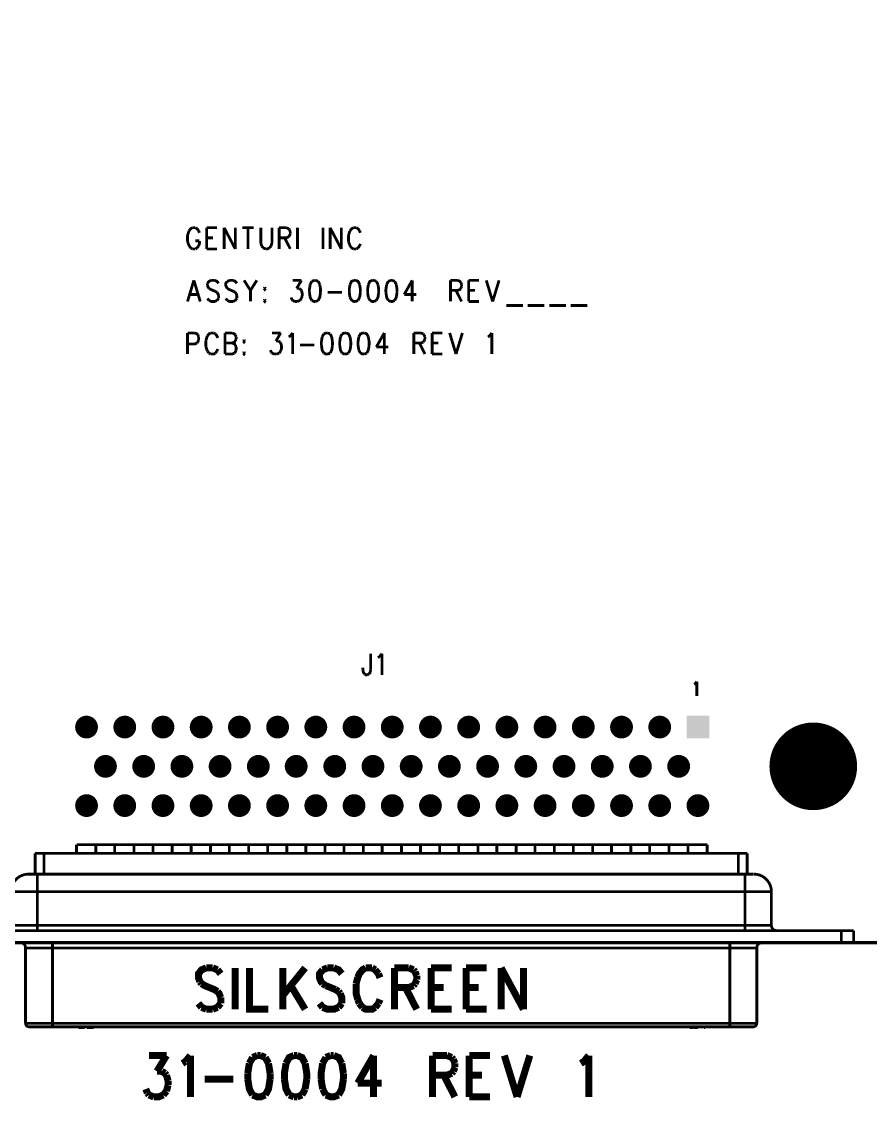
# Model space of a CAD drawing. Extents: x 7.77 to 13.51, y 7.55 to 13.01.
# Drawn here: x 9.706 to 12.127, y 7.55 to 10.628 of the extents above; entities that cross this region are included whole.
import ezdxf

# ---------------------------------------------------------------- set-up
doc = ezdxf.new("R2010")
doc.units = 0
doc.layers.get('0').update_dxf_attribs({"linetype": 'CONTINUOUS'})
doc.layers.add('ASSEMBLY_PHO', color=7, linetype='CONTINUOUS')

# ---------------------------------------------------------------- blocks, each defined once
blk = doc.blocks.new('ROUND_5')
at = {"const_width": 0.0325}
blk.add_lwpolyline([(-0.01625, 0, 1), (0.01625, 0, 1)], format="xyb", close=True, dxfattribs=at)
blk = doc.blocks.new('SQUARE_9')
blk.add_solid([(-0.0325, -0.0325), (-0.0325, 0.0325), (0.0325, -0.0325), (0.0325, 0.0325)])
blk = doc.blocks.new('ROUND_184')
at = {"const_width": 0.125}
blk.add_lwpolyline([(-0.0625, 0, 1), (0.0625, 0, 1)], format="xyb", close=True, dxfattribs=at)

msp = doc.modelspace()

# ---------------------------------------------------------------- linework, layer by layer
at = {"layer": 'ASSEMBLY_PHO'}
for points, const_width in [([(8, 8), (13.5, 8), (13.5, 13), (8, 13), (8, 8)], 0.01), ([(10.18354, 10.03075), (10.18127, 10.025), (10.179, 10.01637)], 0.008), ([(10.19263, 10.03937), (10.18809, 10.0365), (10.18354, 10.03075)], 0.008), ([(10.20172, 10.03937), (10.19263, 10.03937)], 0.008), ([(10.21081, 10.03075), (10.20627, 10.0365), (10.20172, 10.03937)], 0.008), ([(10.21309, 10.025), (10.21081, 10.03075)], 0.008), ([(10.23354, 10.03937), (10.23354, 9.979)], 0.008), ([(10.23354, 10.03937), (10.26309, 10.03937)], 0.008), ([(10.28354, 10.03937), (10.28354, 9.979)], 0.008), ([(10.28354, 10.03937), (10.31536, 9.979)], 0.008), ([(10.31536, 10.03937), (10.31536, 9.979)], 0.008), ([(10.33581, 10.03937), (10.36763, 10.03937)], 0.008), ([(10.35172, 10.03937), (10.35172, 9.979)], 0.008), ([(10.38809, 10.03937), (10.38809, 9.99625), (10.39036, 9.98762)], 0.008), ([(10.4199, 9.99625), (10.4199, 10.03937)], 0.008), ([(10.44036, 10.03937), (10.44036, 9.979)], 0.008), ([(10.44036, 10.03937), (10.46081, 10.03937)], 0.008), ([(10.46081, 10.03937), (10.46763, 10.0365)], 0.008), ([(10.46763, 10.0365), (10.4699, 10.03362)], 0.008), ([(10.4699, 10.03362), (10.47218, 10.02787)], 0.008), ([(10.49263, 10.03937), (10.49263, 9.979)], 0.008), ([(10.56536, 10.03937), (10.56536, 9.979)], 0.008), ([(10.58581, 10.03937), (10.58581, 9.979)], 0.008), ([(10.58581, 10.03937), (10.61763, 9.979)], 0.008), ([(10.61763, 10.03937), (10.61763, 9.979)], 0.008), ([(10.64263, 10.03075), (10.64036, 10.025), (10.63809, 10.01637)], 0.008), ([(10.65172, 10.03937), (10.64718, 10.0365), (10.64263, 10.03075)], 0.008), ([(10.66081, 10.03937), (10.65172, 10.03937)], 0.008), ([(10.6699, 10.03075), (10.66536, 10.0365), (10.66081, 10.03937)], 0.008), ([(10.67218, 10.025), (10.6699, 10.03075)], 0.008), ([(10.179, 10.01637), (10.179, 10.002), (10.18127, 9.99337)], 0.008), ([(10.20172, 10.002), (10.21309, 10.002)], 0.008), ([(10.21309, 9.99337), (10.21309, 10.002)], 0.008), ([(10.23354, 10.01062), (10.25172, 10.01062)], 0.008), ([(10.46081, 10.01062), (10.44036, 10.01062)], 0.008), ([(10.45627, 10.01062), (10.47218, 9.979)], 0.008), ([(10.46763, 10.0135), (10.46081, 10.01062)], 0.008), ([(10.4699, 10.01637), (10.46763, 10.0135)], 0.008), ([(10.47218, 10.02212), (10.4699, 10.01637)], 0.008), ([(10.47218, 10.02787), (10.47218, 10.02212)], 0.008), ([(10.63809, 10.01637), (10.63809, 10.002), (10.64036, 9.99337)], 0.008), ([(10.18127, 9.99337), (10.18354, 9.98762)], 0.008), ([(10.18354, 9.98762), (10.18809, 9.98187)], 0.008), ([(10.18809, 9.98187), (10.19263, 9.979)], 0.008), ([(10.19263, 9.979), (10.20172, 9.979)], 0.008), ([(10.20172, 9.979), (10.20627, 9.98187)], 0.008), ([(10.20627, 9.98187), (10.21081, 9.98762)], 0.008), ([(10.21081, 9.98762), (10.21309, 9.99337)], 0.008), ([(10.23354, 9.979), (10.26309, 9.979)], 0.008), ([(10.39036, 9.98762), (10.3949, 9.98187)], 0.008), ([(10.3949, 9.98187), (10.40172, 9.979)], 0.008), ([(10.40172, 9.979), (10.40627, 9.979), (10.41309, 9.98187)], 0.008), ([(10.41309, 9.98187), (10.41763, 9.98762)], 0.008), ([(10.41763, 9.98762), (10.4199, 9.99625)], 0.008), ([(10.64036, 9.99337), (10.64263, 9.98762)], 0.008), ([(10.64263, 9.98762), (10.64718, 9.98187)], 0.008), ([(10.64718, 9.98187), (10.65172, 9.979)], 0.008), ([(10.65172, 9.979), (10.66081, 9.979)], 0.008), ([(10.66081, 9.979), (10.66536, 9.98187)], 0.008), ([(10.66536, 9.98187), (10.6699, 9.98762)], 0.008), ([(10.6699, 9.98762), (10.67218, 9.99337)], 0.008), ([(10.19718, 9.88937), (10.179, 9.829)], 0.008), ([(10.19718, 9.88937), (10.21536, 9.829)], 0.008), ([(10.24718, 9.88937), (10.24036, 9.8865), (10.23581, 9.88075)], 0.008), ([(10.23581, 9.88075), (10.23581, 9.875)], 0.008), ([(10.23581, 9.875), (10.23809, 9.86925), (10.24036, 9.86637)], 0.008), ([(10.25627, 9.88937), (10.24718, 9.88937)], 0.008), ([(10.26763, 9.88075), (10.26309, 9.8865), (10.25627, 9.88937)], 0.008), ([(10.29263, 9.8865), (10.28809, 9.88075), (10.28809, 9.875), (10.29036, 9.86925), (10.29263, 9.86637)], 0.008), ([(10.29945, 9.88937), (10.29263, 9.8865)], 0.008), ([(10.30854, 9.88937), (10.29945, 9.88937)], 0.008), ([(10.3199, 9.88075), (10.31536, 9.8865), (10.30854, 9.88937)], 0.008), ([(10.34036, 9.88937), (10.35854, 9.86062)], 0.008), ([(10.37672, 9.88937), (10.35854, 9.86062)], 0.008), ([(10.479, 9.88937), (10.504, 9.88937)], 0.008), ([(10.504, 9.88937), (10.49036, 9.86637)], 0.008), ([(10.529, 9.87787), (10.52672, 9.8635)], 0.008), ([(10.53354, 9.8865), (10.529, 9.87787)], 0.008), ([(10.54036, 9.88937), (10.53354, 9.8865)], 0.008), ([(10.5449, 9.88937), (10.54036, 9.88937)], 0.008), ([(10.55172, 9.8865), (10.5449, 9.88937)], 0.008), ([(10.55627, 9.87787), (10.55172, 9.8865)], 0.008), ([(10.55854, 9.8635), (10.55627, 9.87787)], 0.008), ([(10.64263, 9.87787), (10.64036, 9.8635), (10.64036, 9.85487)], 0.008), ([(10.654, 9.88937), (10.64718, 9.8865), (10.64263, 9.87787)], 0.008), ([(10.65854, 9.88937), (10.654, 9.88937)], 0.008), ([(10.6699, 9.87787), (10.66536, 9.8865), (10.65854, 9.88937)], 0.008), ([(10.67218, 9.85487), (10.67218, 9.8635), (10.6699, 9.87787)], 0.008), ([(10.6949, 9.87787), (10.69263, 9.8635)], 0.008), ([(10.70627, 9.88937), (10.69945, 9.8865), (10.6949, 9.87787)], 0.008), ([(10.71081, 9.88937), (10.70627, 9.88937)], 0.008), ([(10.71763, 9.8865), (10.71081, 9.88937)], 0.008), ([(10.72218, 9.87787), (10.71763, 9.8865)], 0.008), ([(10.72445, 9.85487), (10.72445, 9.8635), (10.72218, 9.87787)], 0.008), ([(10.74718, 9.87787), (10.7449, 9.8635)], 0.008), ([(10.75172, 9.8865), (10.74718, 9.87787)], 0.008), ([(10.75854, 9.88937), (10.75172, 9.8865)], 0.008), ([(10.76309, 9.88937), (10.75854, 9.88937)], 0.008), ([(10.7699, 9.8865), (10.76309, 9.88937)], 0.008), ([(10.77445, 9.87787), (10.7699, 9.8865)], 0.008), ([(10.77672, 9.8635), (10.77445, 9.87787)], 0.008), ([(10.8199, 9.88937), (10.79718, 9.84912)], 0.008), ([(10.8199, 9.88937), (10.8199, 9.829)], 0.008), ([(10.929, 9.88937), (10.929, 9.829)], 0.008), ([(10.929, 9.88937), (10.94945, 9.88937)], 0.008), ([(10.94945, 9.88937), (10.95627, 9.8865), (10.95854, 9.88362)], 0.008), ([(10.95854, 9.88362), (10.96081, 9.87787)], 0.008), ([(10.96081, 9.87787), (10.96081, 9.87212)], 0.008), ([(10.98127, 9.88937), (10.98127, 9.829)], 0.008), ([(10.98127, 9.88937), (11.01081, 9.88937)], 0.008), ([(11.03127, 9.88937), (11.04945, 9.829)], 0.008), ([(11.06763, 9.88937), (11.04945, 9.829)], 0.008), ([(10.18581, 9.84912), (10.20854, 9.84912)], 0.008), ([(10.24036, 9.86637), (10.2449, 9.8635)], 0.008), ([(10.2449, 9.8635), (10.25854, 9.85775)], 0.008), ([(10.25854, 9.85775), (10.26309, 9.85487)], 0.008), ([(10.26309, 9.85487), (10.26536, 9.852), (10.26763, 9.84625)], 0.008), ([(10.26763, 9.84625), (10.26763, 9.83762)], 0.008), ([(10.29263, 9.86637), (10.29718, 9.8635), (10.31081, 9.85775)], 0.008), ([(10.31081, 9.85775), (10.31536, 9.85487)], 0.008), ([(10.31536, 9.85487), (10.31763, 9.852)], 0.008), ([(10.31763, 9.852), (10.3199, 9.84625)], 0.008), ([(10.3199, 9.84625), (10.3199, 9.83762)], 0.008), ([(10.35854, 9.86062), (10.35854, 9.829)], 0.008), ([(10.39945, 9.86925), (10.39718, 9.86637)], 0.008), ([(10.39718, 9.86637), (10.39945, 9.8635), (10.40172, 9.86637)], 0.008), ([(10.40172, 9.86637), (10.39945, 9.86925)], 0.008), ([(10.49036, 9.86637), (10.49718, 9.86637)], 0.008), ([(10.49718, 9.86637), (10.50172, 9.8635)], 0.008), ([(10.50172, 9.8635), (10.504, 9.86062)], 0.008), ([(10.504, 9.86062), (10.50627, 9.852), (10.50627, 9.84625), (10.504, 9.83762)], 0.008), ([(10.52672, 9.8635), (10.52672, 9.85487)], 0.008), ([(10.52672, 9.85487), (10.529, 9.8405), (10.53354, 9.83187)], 0.008), ([(10.55172, 9.83187), (10.55627, 9.8405), (10.55854, 9.85487)], 0.008), ([(10.55854, 9.85487), (10.55854, 9.8635)], 0.008), ([(10.579, 9.85487), (10.6199, 9.85487)], 0.008), ([(10.64036, 9.85487), (10.64263, 9.8405)], 0.008), ([(10.6699, 9.8405), (10.67218, 9.85487)], 0.008), ([(10.69263, 9.8635), (10.69263, 9.85487)], 0.008), ([(10.69263, 9.85487), (10.6949, 9.8405)], 0.008), ([(10.71763, 9.83187), (10.72218, 9.8405), (10.72445, 9.85487)], 0.008), ([(10.7449, 9.8635), (10.7449, 9.85487)], 0.008), ([(10.7449, 9.85487), (10.74718, 9.8405), (10.75172, 9.83187)], 0.008), ([(10.7699, 9.83187), (10.77445, 9.8405), (10.77672, 9.85487)], 0.008), ([(10.77672, 9.85487), (10.77672, 9.8635)], 0.008), ([(10.79718, 9.84912), (10.83127, 9.84912)], 0.008), ([(10.94945, 9.86062), (10.929, 9.86062)], 0.008), ([(10.9449, 9.86062), (10.96081, 9.829)], 0.008), ([(10.95854, 9.86637), (10.95627, 9.8635), (10.94945, 9.86062)], 0.008), ([(10.96081, 9.87212), (10.95854, 9.86637)], 0.008), ([(10.98127, 9.86062), (10.99945, 9.86062)], 0.008), ([(10.24036, 9.83187), (10.23581, 9.83762)], 0.008), ([(10.26309, 9.83187), (10.25627, 9.829), (10.24718, 9.829), (10.24036, 9.83187)], 0.008), ([(10.26763, 9.83762), (10.26309, 9.83187)], 0.008), ([(10.29263, 9.83187), (10.28809, 9.83762)], 0.008), ([(10.30854, 9.829), (10.29945, 9.829), (10.29263, 9.83187)], 0.008), ([(10.31536, 9.83187), (10.30854, 9.829)], 0.008), ([(10.3199, 9.83762), (10.31536, 9.83187)], 0.008), ([(10.39945, 9.83475), (10.39718, 9.83187)], 0.008), ([(10.39718, 9.83187), (10.39945, 9.829), (10.40172, 9.83187)], 0.008), ([(10.40172, 9.83187), (10.39945, 9.83475)], 0.008), ([(10.47672, 9.83475), (10.47445, 9.8405)], 0.008), ([(10.479, 9.83187), (10.47672, 9.83475)], 0.008), ([(10.48581, 9.829), (10.479, 9.83187)], 0.008), ([(10.49263, 9.829), (10.48581, 9.829)], 0.008), ([(10.49945, 9.83187), (10.49263, 9.829)], 0.008), ([(10.504, 9.83762), (10.49945, 9.83187)], 0.008), ([(10.53354, 9.83187), (10.54036, 9.829), (10.5449, 9.829)], 0.008), ([(10.5449, 9.829), (10.55172, 9.83187)], 0.008), ([(10.64263, 9.8405), (10.64718, 9.83187)], 0.008), ([(10.64718, 9.83187), (10.654, 9.829), (10.65854, 9.829)], 0.008), ([(10.65854, 9.829), (10.66536, 9.83187)], 0.008), ([(10.66536, 9.83187), (10.6699, 9.8405)], 0.008), ([(10.6949, 9.8405), (10.69945, 9.83187)], 0.008), ([(10.69945, 9.83187), (10.70627, 9.829), (10.71081, 9.829)], 0.008), ([(10.71081, 9.829), (10.71763, 9.83187)], 0.008), ([(10.75172, 9.83187), (10.75854, 9.829)], 0.008), ([(10.75854, 9.829), (10.76309, 9.829), (10.7699, 9.83187)], 0.008), ([(10.98127, 9.829), (11.01081, 9.829)], 0.008), ([(11.08809, 9.8175), (11.13581, 9.8175)], 0.008), ([(11.14945, 9.8175), (11.19718, 9.8175)], 0.008), ([(11.21081, 9.8175), (11.25854, 9.8175)], 0.008), ([(11.27218, 9.8175), (11.3199, 9.8175)], 0.008), ([(10.179, 9.73937), (10.179, 9.679)], 0.008), ([(10.179, 9.73937), (10.19945, 9.73937)], 0.008), ([(10.19945, 9.73937), (10.20627, 9.7365), (10.20854, 9.73362)], 0.008), ([(10.20854, 9.73362), (10.21081, 9.72787)], 0.008), ([(10.21081, 9.72787), (10.21081, 9.71925)], 0.008), ([(10.23354, 9.725), (10.23127, 9.71637)], 0.008), ([(10.23581, 9.73075), (10.23354, 9.725)], 0.008), ([(10.2449, 9.73937), (10.24036, 9.7365), (10.23581, 9.73075)], 0.008), ([(10.254, 9.73937), (10.2449, 9.73937)], 0.008), ([(10.25854, 9.7365), (10.254, 9.73937)], 0.008), ([(10.26536, 9.725), (10.26309, 9.73075), (10.25854, 9.7365)], 0.008), ([(10.28581, 9.73937), (10.28581, 9.679)], 0.008), ([(10.28581, 9.73937), (10.30627, 9.73937)], 0.008), ([(10.30627, 9.73937), (10.31309, 9.7365), (10.31536, 9.73362)], 0.008), ([(10.31536, 9.73362), (10.31763, 9.72787)], 0.008), ([(10.31763, 9.72212), (10.31536, 9.71637)], 0.008), ([(10.31763, 9.72787), (10.31763, 9.72212)], 0.008), ([(10.4199, 9.73937), (10.4449, 9.73937)], 0.008), ([(10.4449, 9.73937), (10.43127, 9.71637)], 0.008), ([(10.46763, 9.72787), (10.47218, 9.73075), (10.479, 9.73937)], 0.008), ([(10.479, 9.73937), (10.479, 9.679)], 0.008), ([(10.56309, 9.72787), (10.56081, 9.7135)], 0.008), ([(10.56763, 9.7365), (10.56309, 9.72787)], 0.008), ([(10.57445, 9.73937), (10.56763, 9.7365)], 0.008), ([(10.579, 9.73937), (10.57445, 9.73937)], 0.008), ([(10.58581, 9.7365), (10.579, 9.73937)], 0.008), ([(10.59036, 9.72787), (10.58581, 9.7365)], 0.008), ([(10.59263, 9.7135), (10.59036, 9.72787)], 0.008), ([(10.61536, 9.72787), (10.61309, 9.7135), (10.61309, 9.70487)], 0.008), ([(10.6199, 9.7365), (10.61536, 9.72787)], 0.008), ([(10.62672, 9.73937), (10.6199, 9.7365)], 0.008), ([(10.63127, 9.73937), (10.62672, 9.73937)], 0.008), ([(10.64263, 9.72787), (10.63809, 9.7365), (10.63127, 9.73937)], 0.008), ([(10.6449, 9.7135), (10.64263, 9.72787)], 0.008), ([(10.66763, 9.72787), (10.66536, 9.7135), (10.66536, 9.70487)], 0.008), ([(10.679, 9.73937), (10.67218, 9.7365), (10.66763, 9.72787)], 0.008), ([(10.68354, 9.73937), (10.679, 9.73937)], 0.008), ([(10.6949, 9.72787), (10.69036, 9.7365), (10.68354, 9.73937)], 0.008), ([(10.69718, 9.70487), (10.69718, 9.7135), (10.6949, 9.72787)], 0.008), ([(10.74036, 9.73937), (10.71763, 9.69912)], 0.008), ([(10.74036, 9.73937), (10.74036, 9.679)], 0.008), ([(10.82445, 9.73937), (10.82445, 9.679)], 0.008), ([(10.82445, 9.73937), (10.8449, 9.73937)], 0.008), ([(10.8449, 9.73937), (10.85172, 9.7365)], 0.008), ([(10.85172, 9.7365), (10.854, 9.73362)], 0.008), ([(10.854, 9.73362), (10.85627, 9.72787)], 0.008), ([(10.85627, 9.72212), (10.854, 9.71637)], 0.008), ([(10.85627, 9.72787), (10.85627, 9.72212)], 0.008), ([(10.87672, 9.73937), (10.87672, 9.679)], 0.008), ([(10.87672, 9.73937), (10.90627, 9.73937)], 0.008), ([(10.92672, 9.73937), (10.9449, 9.679)], 0.008), ([(10.96309, 9.73937), (10.9449, 9.679)], 0.008), ([(11.03581, 9.72787), (11.04036, 9.73075), (11.04718, 9.73937)], 0.008), ([(11.04718, 9.73937), (11.04718, 9.679)], 0.008), ([(10.20627, 9.71062), (10.19945, 9.70775), (10.179, 9.70775)], 0.008), ([(10.20854, 9.7135), (10.20627, 9.71062)], 0.008), ([(10.21081, 9.71925), (10.20854, 9.7135)], 0.008), ([(10.23127, 9.71637), (10.23127, 9.702), (10.23354, 9.69337)], 0.008), ([(10.23354, 9.69337), (10.23581, 9.68762)], 0.008), ([(10.26309, 9.68762), (10.26536, 9.69337)], 0.008), ([(10.28581, 9.71062), (10.30627, 9.71062)], 0.008), ([(10.31536, 9.71637), (10.31309, 9.7135), (10.30627, 9.71062)], 0.008), ([(10.30627, 9.71062), (10.31309, 9.70775), (10.31536, 9.70487)], 0.008), ([(10.31763, 9.6905), (10.31536, 9.68475), (10.31309, 9.68187)], 0.008), ([(10.31536, 9.70487), (10.31763, 9.69912)], 0.008), ([(10.31763, 9.69912), (10.31763, 9.6905)], 0.008), ([(10.34036, 9.71925), (10.33809, 9.71637)], 0.008), ([(10.33809, 9.71637), (10.34036, 9.7135), (10.34263, 9.71637)], 0.008), ([(10.34263, 9.71637), (10.34036, 9.71925)], 0.008), ([(10.41763, 9.68475), (10.41536, 9.6905)], 0.008), ([(10.43127, 9.71637), (10.43809, 9.71637)], 0.008), ([(10.43809, 9.71637), (10.44263, 9.7135)], 0.008), ([(10.44263, 9.7135), (10.4449, 9.71062)], 0.008), ([(10.4449, 9.71062), (10.44718, 9.702), (10.44718, 9.69625), (10.4449, 9.68762)], 0.008), ([(10.49945, 9.70487), (10.54036, 9.70487)], 0.008), ([(10.56081, 9.7135), (10.56081, 9.70487)], 0.008), ([(10.56081, 9.70487), (10.56309, 9.6905), (10.56763, 9.68187)], 0.008), ([(10.58581, 9.68187), (10.59036, 9.6905), (10.59263, 9.70487)], 0.008), ([(10.59263, 9.70487), (10.59263, 9.7135)], 0.008), ([(10.61309, 9.70487), (10.61536, 9.6905), (10.6199, 9.68187)], 0.008), ([(10.63809, 9.68187), (10.64263, 9.6905)], 0.008), ([(10.64263, 9.6905), (10.6449, 9.70487)], 0.008), ([(10.6449, 9.70487), (10.6449, 9.7135)], 0.008), ([(10.66536, 9.70487), (10.66763, 9.6905)], 0.008), ([(10.66763, 9.6905), (10.67218, 9.68187)], 0.008), ([(10.69036, 9.68187), (10.6949, 9.6905)], 0.008), ([(10.6949, 9.6905), (10.69718, 9.70487)], 0.008), ([(10.71763, 9.69912), (10.75172, 9.69912)], 0.008), ([(10.8449, 9.71062), (10.82445, 9.71062)], 0.008), ([(10.84036, 9.71062), (10.85627, 9.679)], 0.008), ([(10.85172, 9.7135), (10.8449, 9.71062)], 0.008), ([(10.854, 9.71637), (10.85172, 9.7135)], 0.008), ([(10.87672, 9.71062), (10.8949, 9.71062)], 0.008), ([(10.23581, 9.68762), (10.24036, 9.68187)], 0.008), ([(10.24036, 9.68187), (10.2449, 9.679)], 0.008), ([(10.2449, 9.679), (10.254, 9.679), (10.25854, 9.68187)], 0.008), ([(10.25854, 9.68187), (10.26309, 9.68762)], 0.008), ([(10.31309, 9.68187), (10.30627, 9.679), (10.28581, 9.679)], 0.008), ([(10.34036, 9.68475), (10.33809, 9.68187)], 0.008), ([(10.33809, 9.68187), (10.34036, 9.679), (10.34263, 9.68187)], 0.008), ([(10.34263, 9.68187), (10.34036, 9.68475)], 0.008), ([(10.4199, 9.68187), (10.41763, 9.68475)], 0.008), ([(10.42672, 9.679), (10.4199, 9.68187)], 0.008), ([(10.43354, 9.679), (10.42672, 9.679)], 0.008), ([(10.44036, 9.68187), (10.43354, 9.679)], 0.008), ([(10.4449, 9.68762), (10.44036, 9.68187)], 0.008), ([(10.56763, 9.68187), (10.57445, 9.679), (10.579, 9.679), (10.58581, 9.68187)], 0.008), ([(10.6199, 9.68187), (10.62672, 9.679)], 0.008), ([(10.62672, 9.679), (10.63127, 9.679), (10.63809, 9.68187)], 0.008), ([(10.67218, 9.68187), (10.679, 9.679), (10.68354, 9.679)], 0.008), ([(10.68354, 9.679), (10.69036, 9.68187)], 0.008), ([(10.87672, 9.679), (10.90627, 9.679)], 0.008), ([(10.70172, 8.82437), (10.70172, 8.77837)], 0.008), ([(10.72218, 8.81287), (10.72672, 8.81575)], 0.008), ([(10.72672, 8.81575), (10.73354, 8.82437)], 0.008), ([(10.73354, 8.82437), (10.73354, 8.764)], 0.008), ([(10.679, 8.77837), (10.679, 8.78412)], 0.008), ([(10.68354, 8.76687), (10.68127, 8.76975), (10.679, 8.77837)], 0.008), ([(10.70172, 8.77837), (10.69945, 8.76975), (10.69718, 8.76687)], 0.008), ([(10.69263, 8.764), (10.68809, 8.764), (10.68354, 8.76687)], 0.008), ([(10.69718, 8.76687), (10.69263, 8.764)], 0.008), ([(11.624, 8.73693), (11.62718, 8.73887)], 0.008), ([(11.62718, 8.73887), (11.63195, 8.74468)], 0.008), ([(11.63195, 8.74468), (11.63195, 8.704)], 0.008), ([(9.86244, 8.27969), (9.86244, 8.25469)], 0.008), ([(9.86244, 8.27969), (9.91744, 8.27969)], 0.008), ([(9.91744, 8.25469), (9.91744, 8.27969)], 0.008), ([(9.91744, 8.27969), (9.97144, 8.27969)], 0.008), ([(9.97144, 8.27969), (9.97144, 8.25469)], 0.008), ([(9.97144, 8.27969), (10.02644, 8.27969)], 0.008), ([(10.02644, 8.25469), (10.02644, 8.27969)], 0.008), ([(10.02644, 8.27969), (10.08044, 8.27969)], 0.008), ([(10.08044, 8.27969), (10.08044, 8.25469)], 0.008), ([(10.08044, 8.27969), (10.13544, 8.27969)], 0.008), ([(10.13544, 8.25469), (10.13544, 8.27969)], 0.008), ([(10.13544, 8.27969), (10.18944, 8.27969)], 0.008), ([(10.18944, 8.27969), (10.18944, 8.25469)], 0.008), ([(10.18944, 8.27969), (10.24444, 8.27969)], 0.008), ([(10.24444, 8.25469), (10.24444, 8.27969)], 0.008), ([(10.24444, 8.27969), (10.29844, 8.27969)], 0.008), ([(10.29844, 8.27969), (10.29844, 8.25469)], 0.008), ([(10.29844, 8.27969), (10.35344, 8.27969)], 0.008), ([(10.35344, 8.25469), (10.35344, 8.27969)], 0.008), ([(10.35344, 8.27969), (10.40744, 8.27969)], 0.008), ([(10.40744, 8.27969), (10.40744, 8.25469)], 0.008), ([(10.40744, 8.27969), (10.46244, 8.27969)], 0.008), ([(10.46244, 8.25469), (10.46244, 8.27969)], 0.008), ([(10.46244, 8.27969), (10.51644, 8.27969)], 0.008), ([(10.51644, 8.27969), (10.51644, 8.25469)], 0.008), ([(10.51644, 8.27969), (10.57144, 8.27969)], 0.008), ([(10.57144, 8.25469), (10.57144, 8.27969)], 0.008), ([(10.57144, 8.27969), (10.62544, 8.27969)], 0.008), ([(10.62544, 8.27969), (10.62544, 8.25469)], 0.008), ([(10.62544, 8.27969), (10.68044, 8.27969)], 0.008), ([(10.68044, 8.25469), (10.68044, 8.27969)], 0.008), ([(10.68044, 8.27969), (10.73444, 8.27969)], 0.008), ([(10.73444, 8.27969), (10.73444, 8.25469)], 0.008), ([(10.73444, 8.27969), (10.78944, 8.27969)], 0.008), ([(10.78944, 8.25469), (10.78944, 8.27969)], 0.008), ([(10.78944, 8.27969), (10.84344, 8.27969)], 0.008), ([(10.84344, 8.27969), (10.84344, 8.25469)], 0.008), ([(10.84344, 8.27969), (10.89844, 8.27969)], 0.008), ([(10.89844, 8.25469), (10.89844, 8.27969)], 0.008), ([(10.89844, 8.27969), (10.95244, 8.27969)], 0.008), ([(10.95244, 8.27969), (10.95244, 8.25469)], 0.008), ([(10.95244, 8.27969), (11.00744, 8.27969)], 0.008), ([(11.00744, 8.25469), (11.00744, 8.27969)], 0.008), ([(11.00744, 8.27969), (11.06144, 8.27969)], 0.008), ([(11.06144, 8.27969), (11.06144, 8.25469)], 0.008), ([(11.06144, 8.27969), (11.11644, 8.27969)], 0.008), ([(11.11644, 8.25469), (11.11644, 8.27969)], 0.008), ([(11.11644, 8.27969), (11.17044, 8.27969)], 0.008), ([(11.17044, 8.27969), (11.17044, 8.25469)], 0.008), ([(11.17044, 8.27969), (11.22544, 8.27969)], 0.008), ([(11.22544, 8.25469), (11.22544, 8.27969)], 0.008), ([(11.22544, 8.27969), (11.27944, 8.27969)], 0.008), ([(11.27944, 8.27969), (11.27944, 8.25469)], 0.008), ([(11.27944, 8.27969), (11.33444, 8.27969)], 0.008), ([(11.33444, 8.25469), (11.33444, 8.27969)], 0.008), ([(11.33444, 8.27969), (11.38844, 8.27969)], 0.008), ([(11.38844, 8.27969), (11.38844, 8.25469)], 0.008), ([(11.38844, 8.27969), (11.44344, 8.27969)], 0.008), ([(11.44344, 8.25469), (11.44344, 8.27969)], 0.008), ([(11.44344, 8.27969), (11.49744, 8.27969)], 0.008), ([(11.49744, 8.27969), (11.49744, 8.25469)], 0.008), ([(11.49744, 8.27969), (11.55244, 8.27969)], 0.008), ([(11.55244, 8.25469), (11.55244, 8.27969)], 0.008), ([(11.55244, 8.27969), (11.60644, 8.27969)], 0.008), ([(11.60644, 8.27969), (11.60644, 8.25469)], 0.008), ([(11.60644, 8.27969), (11.66144, 8.27969)], 0.008), ([(11.66144, 8.25469), (11.66144, 8.27969)], 0.008), ([(9.74444, 8.25469), (9.74444, 8.19549)], 0.008), ([(9.74444, 8.25469), (9.76944, 8.25469)], 0.008), ([(9.76944, 8.25469), (9.76944, 8.19549)], 0.008), ([(9.76944, 8.25469), (11.75044, 8.25469)], 0.008), ([(11.75044, 8.25469), (11.75044, 8.19549)], 0.008), ([(11.75044, 8.25469), (11.77544, 8.25469)], 0.008), ([(11.77544, 8.19549), (11.77544, 8.25469)], 0.008), ([(9.72544, 8.19549), (9.75044, 8.19549)], 0.008), ([(9.75044, 8.19549), (9.75044, 8.14549)], 0.008), ([(9.75044, 8.19549), (11.76944, 8.19549)], 0.008), ([(11.76944, 8.19549), (11.79436, 8.19549)], 0.008), ([(11.76944, 8.19549), (11.76944, 8.14549)], 0.008), ([(9.75044, 8.14549), (9.67544, 8.14549)], 0.008), ([(11.76944, 8.14549), (9.75044, 8.14549)], 0.008), ([(9.75044, 8.14549), (9.75044, 8.04949)], 0.008), ([(11.84444, 8.14549), (11.76944, 8.14549)], 0.008), ([(11.76944, 8.14549), (11.76944, 8.04949)], 0.008), ([(11.84444, 8.14549), (11.84444, 8.04949)], 0.008), ([(12.04394, 8.03449), (9.47594, 8.03449)], 0.008), ([(9.67544, 8.04949), (9.75044, 8.04949)], 0.008), ([(9.75044, 8.04949), (11.76944, 8.04949)], 0.008), ([(9.75044, 8.04949), (9.75044, 8.03449)], 0.008), ([(11.76944, 8.04949), (11.84444, 8.04949)], 0.008), ([(11.76944, 8.04949), (11.76944, 8.03449)], 0.008), ([(12.04394, 7.99999), (12.04394, 8.03449)], 0.008), ([(12.04394, 8.03449), (12.07894, 8.03449)], 0.008), ([(12.07894, 8.03449), (12.07894, 7.99999)], 0.008), ([(12.04394, 7.99999), (9.47594, 7.99999)], 0.008), ([(9.79408, 7.99999), (9.79408, 7.98499)], 0.008), ([(11.7258, 7.99999), (11.7258, 7.98499)], 0.008), ([(12.07894, 7.99999), (12.04394, 7.99999)], 0.008), ([(9.71708, 7.98499), (9.71708, 7.76999)], 0.008), ([(9.79408, 7.98499), (9.71708, 7.98499)], 0.008), ([(11.7258, 7.98499), (9.79408, 7.98499)], 0.008), ([(9.79408, 7.76999), (9.79408, 7.98499)], 0.008), ([(11.7258, 7.76999), (11.7258, 7.98499)], 0.008), ([(11.8028, 7.98499), (11.7258, 7.98499)], 0.008), ([(11.8028, 7.76999), (11.8028, 7.98499)], 0.008), ([(10.23272, 7.92812), (10.21909, 7.9225), (10.21, 7.91125), (10.21, 7.9), (10.21454, 7.88875)], 0.02), ([(10.2509, 7.92812), (10.23272, 7.92812)], 0.02), ([(10.26454, 7.9225), (10.2509, 7.92812)], 0.02), ([(10.27363, 7.91125), (10.26454, 7.9225)], 0.02), ([(10.31454, 7.92812), (10.31454, 7.81)], 0.02), ([(10.35545, 7.92812), (10.35545, 7.81), (10.41, 7.81)], 0.02), ([(10.4509, 7.92812), (10.4509, 7.81)], 0.02), ([(10.51454, 7.92812), (10.4509, 7.84937)], 0.02), ([(10.56454, 7.9225), (10.55545, 7.91125), (10.55545, 7.9), (10.56, 7.88875), (10.56454, 7.88312)], 0.02), ([(10.57818, 7.92812), (10.56454, 7.9225)], 0.02), ([(10.59636, 7.92812), (10.57818, 7.92812)], 0.02), ([(10.61909, 7.91125), (10.61, 7.9225), (10.59636, 7.92812)], 0.02), ([(10.66454, 7.9), (10.66, 7.88312)], 0.02), ([(10.68727, 7.92812), (10.67818, 7.9225), (10.66909, 7.91125), (10.66454, 7.9)], 0.02), ([(10.70545, 7.92812), (10.68727, 7.92812)], 0.02), ([(10.71454, 7.9225), (10.70545, 7.92812)], 0.02), ([(10.72363, 7.91125), (10.71454, 7.9225)], 0.02), ([(10.72818, 7.9), (10.72363, 7.91125)], 0.02), ([(10.76909, 7.92812), (10.76909, 7.81)], 0.02), ([(10.76909, 7.92812), (10.81, 7.92812)], 0.02), ([(10.81, 7.92812), (10.82363, 7.9225)], 0.02), ([(10.82363, 7.9225), (10.82818, 7.91687)], 0.02), ([(10.82818, 7.91687), (10.83272, 7.90562)], 0.02), ([(10.83272, 7.90562), (10.83272, 7.89437)], 0.02), ([(10.87363, 7.92812), (10.87363, 7.81)], 0.02), ([(10.87363, 7.92812), (10.93272, 7.92812)], 0.02), ([(10.97363, 7.92812), (10.97363, 7.81)], 0.02), ([(10.97363, 7.92812), (11.03272, 7.92812)], 0.02), ([(11.07363, 7.92812), (11.07363, 7.81)], 0.02), ([(11.07363, 7.92812), (11.13727, 7.81)], 0.02), ([(11.13727, 7.92812), (11.13727, 7.81)], 0.02), ([(10.21454, 7.88875), (10.21909, 7.88312)], 0.02), ([(10.21909, 7.88312), (10.22818, 7.8775), (10.25545, 7.86625), (10.26454, 7.86062)], 0.02), ([(10.47363, 7.8775), (10.51454, 7.81)], 0.02), ([(10.56454, 7.88312), (10.57363, 7.8775)], 0.02), ([(10.57363, 7.8775), (10.6009, 7.86625)], 0.02), ([(10.66, 7.88312), (10.66, 7.855), (10.66454, 7.83812)], 0.02), ([(10.81, 7.87187), (10.76909, 7.87187)], 0.02), ([(10.8009, 7.87187), (10.83272, 7.81)], 0.02), ([(10.82363, 7.8775), (10.81, 7.87187)], 0.02), ([(10.82818, 7.88312), (10.82363, 7.8775)], 0.02), ([(10.83272, 7.89437), (10.82818, 7.88312)], 0.02), ([(10.87363, 7.87187), (10.91, 7.87187)], 0.02), ([(10.97363, 7.87187), (11.01, 7.87187)], 0.02), ([(10.26454, 7.86062), (10.26909, 7.855), (10.27363, 7.84375)], 0.02), ([(10.27363, 7.84375), (10.27363, 7.82687)], 0.02), ([(10.6009, 7.86625), (10.61, 7.86062)], 0.02), ([(10.61, 7.86062), (10.61454, 7.855)], 0.02), ([(10.61454, 7.855), (10.61909, 7.84375), (10.61909, 7.82687)], 0.02), ([(10.66454, 7.83812), (10.66909, 7.82687)], 0.02), ([(10.72363, 7.82687), (10.72818, 7.83812)], 0.02), ([(10.21909, 7.81562), (10.21, 7.82687)], 0.02), ([(10.23272, 7.81), (10.21909, 7.81562)], 0.02), ([(10.2509, 7.81), (10.23272, 7.81)], 0.02), ([(10.26454, 7.81562), (10.2509, 7.81)], 0.02), ([(10.27363, 7.82687), (10.26454, 7.81562)], 0.02), ([(10.56454, 7.81562), (10.55545, 7.82687)], 0.02), ([(10.61, 7.81562), (10.59636, 7.81), (10.57818, 7.81), (10.56454, 7.81562)], 0.02), ([(10.61909, 7.82687), (10.61, 7.81562)], 0.02), ([(10.66909, 7.82687), (10.67818, 7.81562)], 0.02), ([(10.67818, 7.81562), (10.68727, 7.81), (10.70545, 7.81), (10.71454, 7.81562)], 0.02), ([(10.71454, 7.81562), (10.72363, 7.82687)], 0.02), ([(10.87363, 7.81), (10.93272, 7.81)], 0.02), ([(10.97363, 7.81), (11.03272, 7.81)], 0.02), ([(9.71708, 7.76999), (9.79408, 7.76999)], 0.008), ([(9.79408, 7.75999), (9.72708, 7.75999)], 0.008), ([(9.79408, 7.76999), (11.7258, 7.76999)], 0.008), ([(9.79408, 7.76999), (9.79408, 7.75999)], 0.008), ([(11.7258, 7.75999), (9.79408, 7.75999)], 0.008), ([(9.86841, 7.75799), (9.86841, 7.75999)], 0.008), ([(9.86841, 7.75799), (9.87064, 7.75799)], 0.008), ([(9.87064, 7.75799), (9.87064, 7.75999)], 0.008), ([(9.87064, 7.75799), (9.87386, 7.75799)], 0.008), ([(9.87386, 7.75799), (9.87386, 7.75999)], 0.008), ([(9.87386, 7.75799), (9.88218, 7.75799)], 0.008), ([(9.88218, 7.75799), (9.88218, 7.75999)], 0.008), ([(9.88303, 7.75799), (9.88577, 7.75799)], 0.008), ([(9.88577, 7.75799), (9.88577, 7.75999)], 0.008), ([(9.89256, 7.75799), (9.89256, 7.75999)], 0.008), ([(9.89256, 7.75799), (9.91179, 7.75799)], 0.008), ([(9.91179, 7.75799), (9.91179, 7.75999)], 0.008), ([(9.91722, 7.75799), (9.91722, 7.75999)], 0.008), ([(9.91876, 7.75799), (9.91876, 7.75999)], 0.008), ([(11.6114, 7.75799), (11.6114, 7.75999)], 0.008), ([(11.6114, 7.75799), (11.61462, 7.75799)], 0.008), ([(11.61462, 7.75799), (11.61462, 7.75999)], 0.008), ([(11.61462, 7.75799), (11.62294, 7.75799)], 0.008), ([(11.62294, 7.75799), (11.62294, 7.75999)], 0.008), ([(11.62396, 7.75799), (11.62396, 7.75999)], 0.008), ([(11.62396, 7.75799), (11.62717, 7.75799)], 0.008), ([(11.62717, 7.75799), (11.62717, 7.75999)], 0.008), ([(11.62717, 7.75799), (11.63549, 7.75799)], 0.008), ([(11.63549, 7.75799), (11.63549, 7.75999)], 0.008), ([(11.64241, 7.75799), (11.64241, 7.75999)], 0.008), ([(11.65102, 7.75799), (11.65102, 7.75999)], 0.008), ([(11.65256, 7.75799), (11.65256, 7.75999)], 0.008), ([(11.65272, 7.75799), (11.65272, 7.75999)], 0.008), ([(11.65272, 7.75799), (11.65541, 7.75799)], 0.008), ([(11.65541, 7.75799), (11.65541, 7.75999)], 0.008), ([(11.7258, 7.76999), (11.7258, 7.75999)], 0.008), ([(11.7258, 7.76999), (11.8028, 7.76999)], 0.008), ([(11.7928, 7.75999), (11.7258, 7.75999)], 0.008), ([(10.06909, 7.67812), (10.11909, 7.67812)], 0.02), ([(10.11909, 7.67812), (10.09181, 7.63312)], 0.02), ([(10.16454, 7.65562), (10.17363, 7.66125)], 0.02), ([(10.17363, 7.66125), (10.18727, 7.67812)], 0.02), ([(10.18727, 7.67812), (10.18727, 7.56)], 0.02), ([(10.35545, 7.65562), (10.3509, 7.6275)], 0.02), ([(10.36454, 7.6725), (10.35545, 7.65562)], 0.02), ([(10.37818, 7.67812), (10.36454, 7.6725)], 0.02), ([(10.38727, 7.67812), (10.37818, 7.67812)], 0.02), ([(10.4009, 7.6725), (10.38727, 7.67812)], 0.02), ([(10.41, 7.65562), (10.4009, 7.6725)], 0.02), ([(10.41454, 7.6275), (10.41, 7.65562)], 0.02), ([(10.46, 7.65562), (10.45545, 7.6275), (10.45545, 7.61062)], 0.02), ([(10.48272, 7.67812), (10.46909, 7.6725), (10.46, 7.65562)], 0.02), ([(10.49181, 7.67812), (10.48272, 7.67812)], 0.02), ([(10.51454, 7.65562), (10.50545, 7.6725), (10.49181, 7.67812)], 0.02), ([(10.51909, 7.61062), (10.51909, 7.6275), (10.51454, 7.65562)], 0.02), ([(10.56454, 7.65562), (10.56, 7.6275), (10.56, 7.61062)], 0.02), ([(10.57363, 7.6725), (10.56454, 7.65562)], 0.02), ([(10.58727, 7.67812), (10.57363, 7.6725)], 0.02), ([(10.59636, 7.67812), (10.58727, 7.67812)], 0.02), ([(10.61909, 7.65562), (10.61, 7.6725), (10.59636, 7.67812)], 0.02), ([(10.62363, 7.6275), (10.61909, 7.65562)], 0.02), ([(10.71, 7.67812), (10.66454, 7.59937)], 0.02), ([(10.71, 7.67812), (10.71, 7.56)], 0.02), ([(10.87818, 7.67812), (10.87818, 7.56)], 0.02), ([(10.87818, 7.67812), (10.91909, 7.67812)], 0.02), ([(10.91909, 7.67812), (10.93272, 7.6725)], 0.02), ([(10.93272, 7.6725), (10.93727, 7.66687)], 0.02), ([(10.93727, 7.66687), (10.94181, 7.65562)], 0.02), ([(10.94181, 7.65562), (10.94181, 7.64437)], 0.02), ([(10.98272, 7.67812), (10.98272, 7.56)], 0.02), ([(10.98272, 7.67812), (11.04181, 7.67812)], 0.02), ([(11.08272, 7.67812), (11.11909, 7.56)], 0.02), ([(11.15545, 7.67812), (11.11909, 7.56)], 0.02), ([(11.3009, 7.65562), (11.31, 7.66125), (11.32363, 7.67812)], 0.02), ([(11.32363, 7.67812), (11.32363, 7.56)], 0.02), ([(10.09181, 7.63312), (10.10545, 7.63312)], 0.02), ([(10.10545, 7.63312), (10.11454, 7.6275)], 0.02), ([(10.11454, 7.6275), (10.11909, 7.62187)], 0.02), ([(10.3509, 7.6275), (10.3509, 7.61062)], 0.02), ([(10.41454, 7.61062), (10.41454, 7.6275)], 0.02), ([(10.62363, 7.61062), (10.62363, 7.6275)], 0.02), ([(10.93272, 7.6275), (10.91909, 7.62187)], 0.02), ([(10.93727, 7.63312), (10.93272, 7.6275)], 0.02), ([(10.94181, 7.64437), (10.93727, 7.63312)], 0.02), ([(10.11909, 7.62187), (10.12363, 7.605)], 0.02), ([(10.12363, 7.59375), (10.11909, 7.57687)], 0.02), ([(10.12363, 7.605), (10.12363, 7.59375)], 0.02), ([(10.22818, 7.61062), (10.31, 7.61062)], 0.02), ([(10.3509, 7.61062), (10.35545, 7.5825), (10.36454, 7.56562)], 0.02), ([(10.4009, 7.56562), (10.41, 7.5825), (10.41454, 7.61062)], 0.02), ([(10.45545, 7.61062), (10.46, 7.5825), (10.46909, 7.56562)], 0.02), ([(10.51454, 7.5825), (10.51909, 7.61062)], 0.02), ([(10.56, 7.61062), (10.56454, 7.5825)], 0.02), ([(10.61, 7.56562), (10.61909, 7.5825), (10.62363, 7.61062)], 0.02), ([(10.66454, 7.59937), (10.73272, 7.59937)], 0.02), ([(10.91909, 7.62187), (10.87818, 7.62187)], 0.02), ([(10.91, 7.62187), (10.94181, 7.56)], 0.02), ([(10.98272, 7.62187), (11.01909, 7.62187)], 0.02), ([(10.06454, 7.57125), (10.06, 7.5825)], 0.02), ([(10.06909, 7.56562), (10.06454, 7.57125)], 0.02), ([(10.08272, 7.56), (10.06909, 7.56562)], 0.02), ([(10.11, 7.56562), (10.09636, 7.56), (10.08272, 7.56)], 0.02), ([(10.11909, 7.57687), (10.11, 7.56562)], 0.02), ([(10.36454, 7.56562), (10.37818, 7.56), (10.38727, 7.56), (10.4009, 7.56562)], 0.02), ([(10.46909, 7.56562), (10.48272, 7.56)], 0.02), ([(10.49181, 7.56), (10.50545, 7.56562)], 0.02), ([(10.50545, 7.56562), (10.51454, 7.5825)], 0.02), ([(10.56454, 7.5825), (10.57363, 7.56562)], 0.02), ([(10.57363, 7.56562), (10.58727, 7.56), (10.59636, 7.56), (10.61, 7.56562)], 0.02), ([(10.48272, 7.56), (10.49181, 7.56)], 0.02), ([(10.98272, 7.56), (11.04181, 7.56)], 0.02)]:
    msp.add_lwpolyline(points, dxfattribs=dict(at, const_width=const_width))
at = {"layer": 'ASSEMBLY_PHO', "const_width": 0.008}
for points in [[(9.72544, 8.19549, 0.4142726), (9.67544, 8.14549)], [(11.84455, 8.14549, 0.4142726), (11.79455, 8.19549)], [(11.84455, 8.04949, 0.4142136), (11.85955, 8.03449)], [(9.71708, 7.985, 0.414409), (9.70208, 7.99999)], [(11.8178, 7.99999, 0.4144104), (11.8028, 7.98499)], [(9.71708, 7.77, 0.4142159), (9.72708, 7.75999)], [(11.7928, 7.75999, 0.4142182), (11.8028, 7.77)]]:
    msp.add_lwpolyline(points, format="xyb", dxfattribs=at)

# ---------------------------------------------------------------- block references
at = {"layer": 'ASSEMBLY_PHO'}
for name, p in [('ROUND_5', (9.891, 8.615)), ('ROUND_5', (10, 8.615)), ('ROUND_5', (10.109, 8.615)), ('ROUND_5', (10.218, 8.615)), ('ROUND_5', (10.327, 8.615)), ('ROUND_5', (10.436, 8.615)), ('ROUND_5', (10.545, 8.615)), ('ROUND_5', (10.654, 8.615)), ('ROUND_5', (10.763, 8.615)), ('ROUND_5', (10.872, 8.615)), ('ROUND_5', (10.981, 8.615)), ('ROUND_5', (11.09, 8.615)), ('ROUND_5', (11.199, 8.615)), ('ROUND_5', (11.308, 8.615)), ('ROUND_5', (11.417, 8.615)), ('ROUND_5', (11.526, 8.615)), ('SQUARE_9', (11.635, 8.615)), ('ROUND_184', (11.964, 8.503)), ('ROUND_5', (9.945, 8.503)), ('ROUND_5', (10.054, 8.503)), ('ROUND_5', (10.163, 8.503)), ('ROUND_5', (10.272, 8.503)), ('ROUND_5', (10.381, 8.503)), ('ROUND_5', (10.489, 8.503)), ('ROUND_5', (10.599, 8.503)), ('ROUND_5', (10.708, 8.503)), ('ROUND_5', (10.817, 8.503)), ('ROUND_5', (10.926, 8.503)), ('ROUND_5', (11.035, 8.503)), ('ROUND_5', (11.144, 8.503)), ('ROUND_5', (11.253, 8.503)), ('ROUND_5', (11.362, 8.503)), ('ROUND_5', (11.471, 8.503)), ('ROUND_5', (11.58, 8.503)), ('ROUND_5', (9.891, 8.391)), ('ROUND_5', (10, 8.391)), ('ROUND_5', (10.109, 8.391)), ('ROUND_5', (10.218, 8.391)), ('ROUND_5', (10.327, 8.391)), ('ROUND_5', (10.436, 8.391)), ('ROUND_5', (10.545, 8.391)), ('ROUND_5', (10.654, 8.391)), ('ROUND_5', (10.763, 8.391)), ('ROUND_5', (10.872, 8.391)), ('ROUND_5', (10.981, 8.391)), ('ROUND_5', (11.09, 8.391)), ('ROUND_5', (11.199, 8.391)), ('ROUND_5', (11.308, 8.391)), ('ROUND_5', (11.417, 8.391)), ('ROUND_5', (11.526, 8.391)), ('ROUND_5', (11.635, 8.391))]:
    msp.add_blockref(name, p, dxfattribs=at)

doc.saveas('drawing.dxf')
